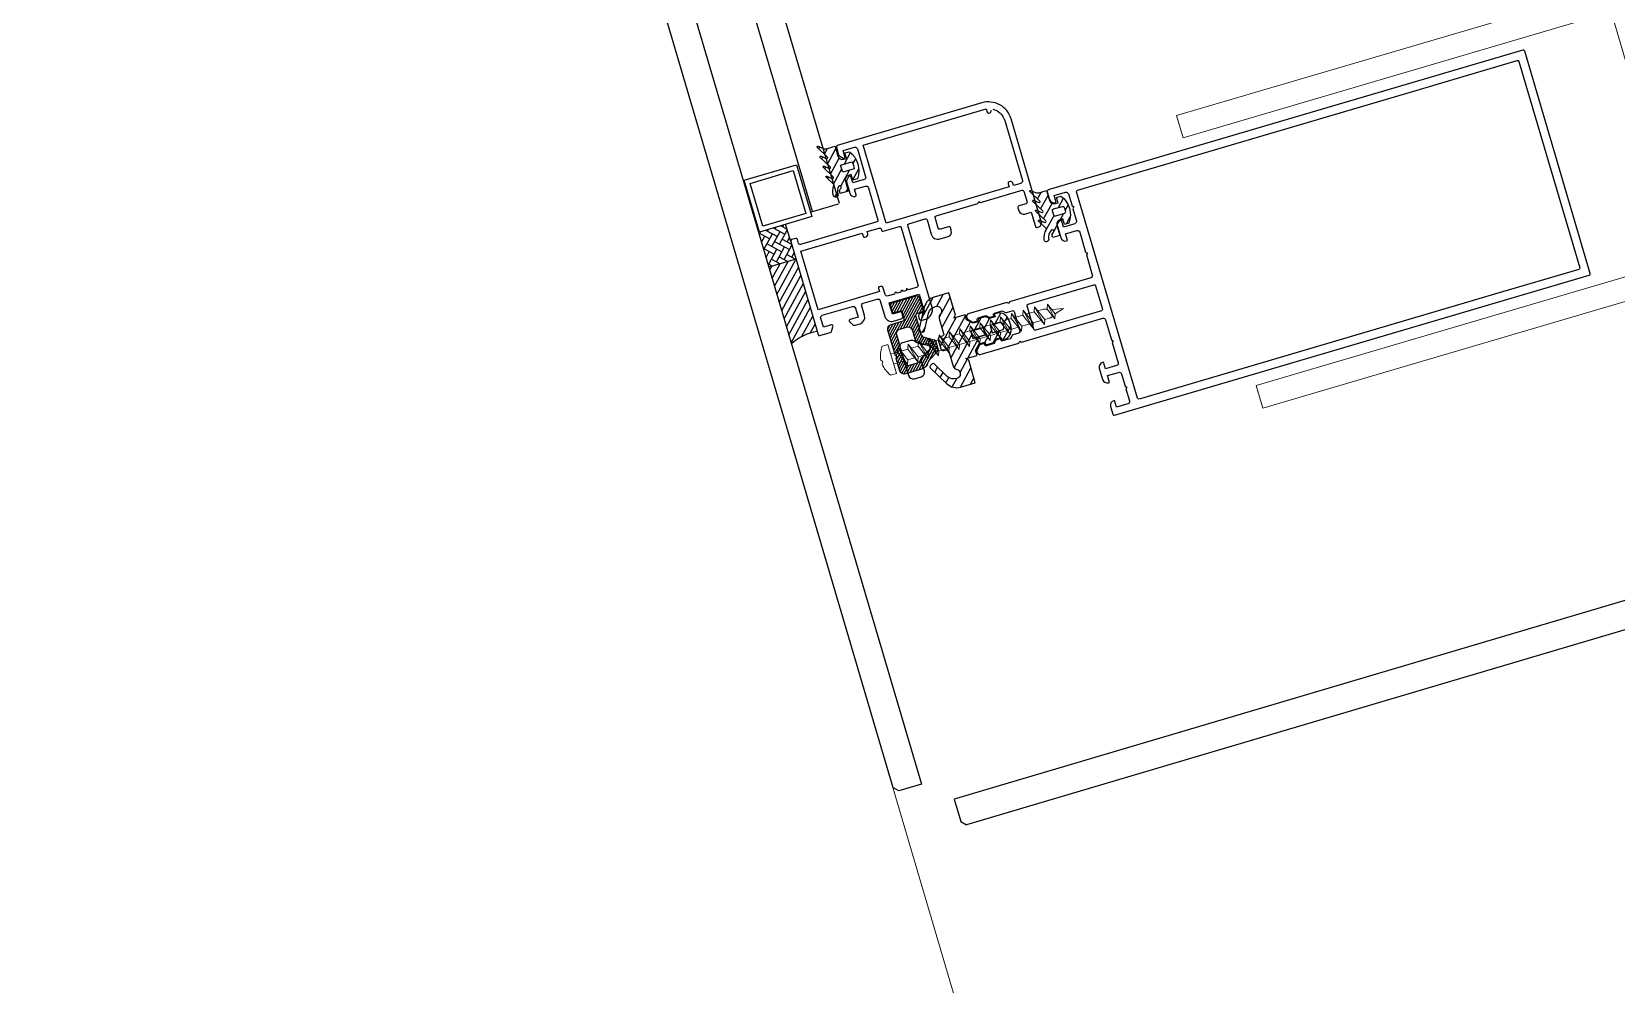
# Model space of a CAD drawing. Header units: millimetres. Extents: x 62878 to 70819, y -67946 to -61850.
# Drawn here: x 63663.13 to 63696.87, y -65611.27 to -65590.98 of the extents above; entities that cross this region are included whole.
import ezdxf

# ---------------------------------------------------------------- set-up
doc = ezdxf.new("R2010")
doc.units = ezdxf.units.MM
for name, color, linetype, lineweight in [('Dog_dos_yeni', 63, 'Continuous', 5), ('DOGRAMA', 171, 'Continuous', 0), ('GOR-1-yeni', 46, 'Continuous', 9)]:
    doc.layers.add(name, color=color, linetype=linetype, lineweight=lineweight)
doc.layers.add('DOĞRAMA-yeni', color=40, linetype='Continuous')
pattern_1 = [(61.42665841833924, (63724.1945073325, -65699.9798663932), (0.1394151397588898, -0.07592747398675415), [])]

# ---------------------------------------------------------------- blocks, each defined once
blk = doc.blocks.new('a2we')
at = {"lineweight": 5, "ltscale": 0.5}
for p, q in [((-197.5747968978259, -417.6063757508618), (-196.5747276986959, -417.2423803302317)), ((-194.1582851917165, -418.2620245979042), (-197.5747968978259, -417.6063757508618)), ((-195.1583543907882, -418.6260200186506), (-197.5747968978259, -417.6063757508618)), ((-197.1143788935161, -419.7428166739272), (-197.1143788935161, -418.4283854465556)), ((-196.8896500078097, -417.895480952812), (-197.0961171580722, -418.3448917148726)), ((-196.0144480926461, -415.2868589025547), (-196.5925912144022, -417.2488821181558)), ((-196.5747276986959, -417.2423803302317), (-194.1582851917165, -418.2620245979042)), ((-196.0144480926461, -415.2868589025547), (-195.4639709594615, -417.7110762494052)), ((-194.1582851917165, -418.2620245979042), (-195.1583543907882, -418.6260200186506)), ((-198.1144480926461, -420.1068120946153), (-197.1143788935161, -419.7428166739268)), ((-194.9154016761721, -421.4039929561312), (-198.1144480926461, -420.1068120946153)), ((-193.9153324771005, -421.0399975355008), (-198.1144480926461, -420.1068120946153)), ((-197.1143788935161, -419.7428166739268), (-193.9153324771005, -421.0399975355008)), ((-197.1143788935161, -419.7428166739268), (-193.9153324771005, -421.0399975355008)), ((-197.1143788935161, -422.2969096404012), (-197.1143788935162, -420.512330007273)), ((-195.1583543907882, -418.6260200186506), (-194.9264251741961, -419.2953524503964)), ((-194.9154016761394, -420.634479622855), (-194.9154016761394, -419.3608343693425)), ((-193.9153324771005, -421.0399975355008), (-194.9154016761721, -421.4039929561312)), ((-194.9154016761721, -423.1885725893157), (-194.9154016761721, -421.4039929561312)), ((-198.1144480926461, -422.6609050610894), (-197.1143788935161, -422.2969096404012)), ((-194.9154016761721, -423.9580859226053), (-198.1144480926461, -422.6609050610894)), ((-193.9153324771005, -423.594090501975), (-198.1144480926461, -422.6609050610894)), ((-198.1144480926461, -425.2149980275636), (-197.1143788935161, -424.8510026068752)), ((-197.1143788935161, -422.2969096404012), (-193.9153324771005, -423.594090501975)), ((-197.1143788935161, -422.2969096404012), (-193.9153324771005, -423.594090501975)), ((-197.1143788935161, -424.8510026068752), (-197.1143788935162, -423.0664229737469)), ((-197.1143788935161, -424.8510026068752), (-193.9153324771005, -426.1481834684492)), ((-197.1143788935161, -424.8510026068752), (-193.9153324771005, -426.1481834684492)), ((-193.9153324771005, -423.594090501975), (-194.9154016761721, -423.9580859226053)), ((-194.9154016761721, -425.7426655557898), (-194.9154016761721, -423.9580859226053)), ((-194.9154016761721, -426.5121788890793), (-198.1144480926461, -425.2149980275636)), ((-193.9153324771005, -426.1481834684492), (-198.1144480926461, -425.2149980275636)), ((-198.1144480926461, -427.669090994038), (-197.1143788935161, -427.3050955733496)), ((-194.9154016761721, -428.9662718555534), (-198.1144480926461, -427.669090994038)), ((-193.9153324771005, -428.6022764349236), (-198.1144480926461, -427.669090994038)), ((-197.1143788935161, -427.3050955733496), (-197.1143788935162, -425.6205159402211)), ((-197.1143788935161, -427.3050955733496), (-193.9153324771005, -428.6022764349236)), ((-197.1143788935161, -427.3050955733496), (-193.9153324771005, -428.6022764349236)), ((-197.1143788935161, -429.5591885398237), (-197.1143788935161, -428.0237477951896)), ((-193.9153324771005, -426.1481834684492), (-194.9154016761721, -426.5121788890793)), ((-194.9154016761721, -428.1967585222638), (-194.9154016761721, -426.5121788890793)), ((-198.1144480926461, -429.9231839605702), (-197.1143788935161, -429.5591885398237)), ((-194.9154016761721, -431.2203648220857), (-198.1144480926461, -429.9231839605702)), ((-193.9153324771005, -430.8563694013976), (-198.1144480926461, -429.9231839605702)), ((-198.1144480926461, -432.177276926986), (-197.1143788935161, -431.8132815063559)), ((-197.1143788935161, -429.5591885398237), (-193.9153324771005, -430.8563694013976)), ((-197.1143788935161, -429.5591885398237), (-193.9153324771005, -430.8563694013976)), ((-197.1143788935161, -431.8132815063559), (-197.1143788935161, -430.2778407616635)), ((-197.1143788935161, -431.8132815063559), (-193.9153324771005, -433.1104623678716)), ((-197.1143788935161, -431.8132815063559), (-193.9153324771005, -433.1104623678716)), ((-193.9153324771005, -428.6022764349236), (-194.9154016761721, -428.9662718555534)), ((-194.9154016761721, -430.450851488738), (-194.9154016761721, -428.9662718555534)), ((-193.9153324771005, -430.8563694013976), (-194.9154016761721, -431.2203648220857)), ((-194.9154016761721, -432.7049444552304), (-194.9154016761721, -431.2203648220857)), ((-194.9154016761721, -433.4744577885599), (-198.1144480926461, -432.177276926986)), ((-193.9153324771005, -433.1104623678716), (-198.1144480926461, -432.177276926986)), ((-198.1144480926461, -434.4313698935184), (-197.1143788935161, -434.0673744728301)), ((-194.9154016761721, -435.7285507550341), (-198.1144480926461, -434.4313698935184)), ((-193.9153324771005, -435.364555334404), (-198.1144480926461, -434.4313698935184)), ((-197.1143788935161, -434.0673744728301), (-197.1143788935161, -432.5319337281958)), ((-197.1143788935161, -434.0673744728301), (-193.9153324771005, -435.364555334404)), ((-197.1143788935161, -434.0673744728301), (-193.9153324771005, -435.364555334404)), ((-197.1143788935161, -436.3642339800811), (-197.1143788935161, -434.7860266946118)), ((-193.9153324771005, -433.1104623678716), (-194.9154016761721, -433.4744577885599)), ((-194.9154016761721, -434.9590374217446), (-194.9154016761721, -433.4744577885599)), ((-198.1144480926461, -436.7282294008277), (-197.1143788935161, -436.3642339800811)), ((-194.9154016761721, -438.0254102623434), (-198.1144480926461, -436.7282294008277)), ((-193.9153324771005, -437.6614148416551), (-198.1144480926461, -436.7282294008277)), ((-198.1144480926461, -439.0250889080787), (-197.1143788935161, -438.6610934873901)), ((-197.1143788935161, -436.3642339800811), (-193.9153324771005, -437.6614148416551)), ((-197.1143788935161, -436.3642339800811), (-193.9153324771005, -437.6614148416551)), ((-197.1143788935161, -438.6610934873901), (-197.1143788935161, -437.1337473134849)), ((-197.1143788935161, -438.6610934873901), (-193.9153324771005, -439.9582743489061)), ((-197.1143788935161, -438.6610934873901), (-193.9153324771005, -439.9582743489061)), ((-193.9153324771005, -435.364555334404), (-194.9154016761721, -435.7285507550341)), ((-194.9154016761721, -437.2558969289955), (-194.9154016761721, -435.7285507550341)), ((-193.9153324771005, -437.6614148416551), (-194.9154016761721, -438.0254102623434)), ((-194.9154016761721, -439.5527564362646), (-194.9154016761721, -438.0254102623434)), ((-194.9154016761721, -440.3222697695944), (-198.1144480926461, -439.0250889080787)), ((-193.9153324771005, -439.9582743489061), (-198.1144480926461, -439.0250889080787)), ((-198.1144480926461, -441.3219484153295), (-197.1143788935161, -440.9579529946993)), ((-194.9154016761721, -442.6191292769035), (-198.1144480926461, -441.3219484153295)), ((-193.9153324771005, -442.2551338562151), (-198.1144480926461, -441.3219484153295)), ((-197.1143788935161, -440.9579529946993), (-197.1143788935161, -439.430606820736)), ((-197.1143788935161, -440.9579529946993), (-193.9153324771005, -442.2551338562151)), ((-197.1143788935161, -443.2537258831643), (-197.1143788935161, -441.7274663280053)), ((-193.9153324771005, -439.9582743489061), (-194.9154016761721, -440.3222697695944)), ((-194.9154016761721, -441.849615943574), (-194.9154016761721, -440.3222697695944)), ((-198.1144480926461, -443.6177213039109), (-197.1143788935161, -443.2537258831643)), ((-194.9154016761721, -444.9149021654266), (-198.1144480926461, -443.6177213039109)), ((-193.9153324771005, -444.5509067447383), (-198.1144480926461, -443.6177213039109)), ((-197.1143788935161, -443.2537258831643), (-193.9153324771005, -444.5509067447383)), ((-197.1143788935161, -445.5538642814245), (-197.1143788935161, -444.0232392165685)), ((-193.9153324771005, -442.2551338562151), (-194.9154016761721, -442.6191292769035)), ((-194.9154016761721, -444.1453888320787), (-194.9154016761721, -442.6191292769035)), ((-193.9153324771005, -444.5509067447383), (-194.9154016761721, -444.9149021654266)), ((-194.9154016761721, -446.4455272302989), (-194.9154016761721, -444.9149021654266)), ((-198.1144480926461, -445.9178597020545), (-197.1143788935161, -445.5538642814245)), ((-193.9153324771005, -446.8510451429402), (-198.1144480926461, -445.9178597020545)), ((-194.9154016761721, -447.2150405636282), (-198.1144480926461, -445.9178597020545)), ((-197.1143788935161, -447.8540026795677), (-198.1144480926461, -448.2179981003141)), ((-194.9154016761721, -449.5151789618299), (-198.1144480926461, -448.2179981003141)), ((-198.1144480926461, -448.2179981003141), (-193.9153324771005, -449.1511835411412)), ((-197.1143788935161, -445.5538642814245), (-193.9153324771005, -446.8510451429402)), ((-197.1143788935161, -445.5538642814245), (-193.9153324771005, -446.8510451429402)), ((-197.1143788935161, -447.8540026795677), (-197.1143788935161, -446.3233776147298)), ((-193.9153324771005, -449.1511835411412), (-197.1143788935161, -447.8540026795677)), ((-197.1143788935161, -450.1541410778275), (-197.1143788935161, -448.6235160129718)), ((-193.9153324771005, -446.8510451429402), (-194.9154016761721, -447.2150405636282)), ((-194.9154016761721, -448.7456656284821), (-194.9154016761721, -447.2150405636282)), ((-198.1144480926461, -450.5181364984577), (-197.1143788935161, -450.1541410778275)), ((-194.9154016761721, -451.8153173600317), (-198.1144480926461, -450.5181364984577)), ((-193.9153324770423, -451.4513219393434), (-198.1144480926461, -450.5181364984577)), ((-197.1143788935161, -450.1541410778275), (-193.9153324770423, -451.4513219393434)), ((-197.1143788935161, -453.2868589025547), (-197.1143788935162, -450.9236544111328)), ((-193.9153324770423, -449.1511835411412), (-194.9154016761721, -449.5151789618299)), ((-194.9154016761723, -451.0458040266858), (-194.9154016761721, -449.5151789618299)), ((-193.9153324770423, -451.4513219393434), (-194.9154016761721, -451.8153173600317)), ((-194.9154016761721, -453.2868589025547), (-194.9154016761721, -451.8153173600317)), ((-192.7980524524961, -453.2868589025547), (-199.230843732796, -453.2868589025547)), ((-199.230843732796, -454.5827171301502), (-199.230843732796, -453.2868589025547)), ((-192.7980524524961, -454.5827171301502), (-192.7980524524961, -453.2868589025547))]:
    blk.add_line(p, q, dxfattribs=at)
blk.add_lwpolyline([(-196.4690204826777, -455.6637351848848), (-196.1125089353335, -455.3998333582319), (-195.9163872499585, -455.3998333582319), (-195.5598757026143, -455.6637351848848)], dxfattribs=at)
for centre, radius, start, end in [((-196.9143788935627, -418.4283854465556), 0.2, 155.3251238657465, 180), ((-195.115401676151, -419.3608343693425), 0.2, 0, 19.11162363728389), ((-195.6603624057317, -449.5292358589606), 6.187568978619671, 234.757305859688, 262.4904896380407), ((-196.3685337795604, -449.5292358589606), 6.187568978619673, 277.5095103619591, 305.2426941403116)]:
    blk.add_arc(centre, radius, start, end, dxfattribs=at)

msp = doc.modelspace()

# ---------------------------------------------------------------- hatches: boundary and pattern name
at = {"layer": 'DOGRAMA', "lineweight": -2}
h = msp.add_hatch(dxfattribs=at)
h.set_pattern_fill('ANSI31', color=256, scale=0.05, angle=433.5057849383392, style=0)
h.set_pattern_definition(pattern_1)
edge = h.paths.add_edge_path(flags=16)
edge.add_arc((63680.24057735102, -65593.9342693075), 0.3999999999014516, 4.8896993666551225, 27.96361743250492, ccw=False)
edge.add_line((63680.63912160545, -65593.90017418798), (63680.39748592331, -65593.9714136197))
edge.add_line((63680.39748592331, -65593.9714136197), (63680.35223987961, -65593.81794441915))
edge.add_line((63680.35223987961, -65593.81794441915), (63680.59387556181, -65593.74670498741))
edge = h.paths.add_edge_path()
edge.add_arc((63680.24057735095, -65593.93426930766), 0.5000000000384076, -20.443239229265885, 53.2965560622705, ccw=False)
edge.add_line((63680.70908668439, -65594.10890894952), (63680.61316843401, -65594.13718772682))
edge.add_line((63680.61316843401, -65594.13718772682), (63680.57923390123, -65594.02208582636))
edge.add_line((63680.57923390123, -65594.02208582636), (63680.52168295097, -65594.03905309274))
edge.add_arc((63680.54996172833, -65594.13497134308), 0.0999999999874442, 106.4266584431407, 196.426658439142)
edge.add_line((63680.45404347798, -65594.16325012043), (63680.51625678806, -65594.37427027125))
edge.add_line((63680.51625678806, -65594.37427027125), (63680.34360393743, -65594.42517207043))
edge.add_line((63680.34360393743, -65594.42517207043), (63680.33243964734, -65594.38730412601))
edge.add_arc((63680.39478651008, -65594.36892292077), 0.06499999999569242, 128.0173228915248, 196.4266584070351, ccw=False)
edge.add_arc((63680.33461961945, -65594.29196078629), 0.03268943071333461, 308.0173228847697, 501.8569375112077)
edge.add_arc((63680.48235454766, -65594.3698592209), 0.1992591642461288, 150.5104368732562, 200.776344033884)
edge.add_arc((63680.24770963295, -65594.45341462802), 0.05002797727592281, -162.6011829318336, 14.912053363800908, ccw=False)
edge.add_arc((63680.50857461427, -65594.37185677196), 0.3233450412674977, 158.0409955383975, 197.3673056925417, ccw=False)
edge.add_arc((63680.19013868897, -65594.24346526597), 0.0199999999548077, 338.0409954751636, 406.4266583673548)
edge.add_line((63680.20392433953, -65594.22897541306), (63680.044508187, -65594.07730683629))
edge.add_arc((63680.05484742495, -65594.06643944657), 0.0150000000255763, 66.42665841382149, 226.4266583725296, ccw=False)
edge.add_line((63680.06084626436, -65594.05269121299), (63680.17369508361, -65594.10193113462))
edge.add_arc((63680.18169353613, -65594.08360015656), 0.0199999999799511, 246.4266584235519, 406.4266584262925)
edge.add_line((63680.19547918667, -65594.06911030364), (63679.98229487693, -65593.86628668549))
edge.add_arc((63679.99263411485, -65593.85541929578), 0.01499999999497279, 66.42665844578119, 226.4266584147571, ccw=False)
edge.add_line((63679.99863295424, -65593.84167106223), (63680.11148177347, -65593.89091098384))
edge.add_arc((63680.11948022599, -65593.87258000579), 0.0199999999799511, 246.4266584235519, 406.4266584535596)
edge.add_line((63680.13326587655, -65593.85809015283), (63679.92008156682, -65593.65526653467))
edge.add_arc((63679.93042080475, -65593.64439914496), 0.01499999999998798, 66.42665842030851, 226.4266583946219, ccw=False)
edge.add_line((63679.93641964415, -65593.63065091141), (63680.04926846337, -65593.67989083305))
edge.add_arc((63680.05726691592, -65593.66155985498), 0.0200000000020181, 246.42665838291, 406.4266583507856)
edge.add_line((63680.0710525665, -65593.64707000206), (63679.85786825672, -65593.44424638385))
edge.add_arc((63679.86820749466, -65593.43337899414), 0.01499999999998798, 66.42665842030851, 226.4266583946219, ccw=False)
edge.add_line((63679.87420633405, -65593.41963076059), (63679.97949738714, -65593.46557296219))
edge.add_arc((63680.01948964979, -65593.37391807187), 0.09999999995722703, 246.4266584106295, 286.4266584095105)
edge.add_line((63680.04776842708, -65593.4698363222), (63680.23346901489, -65593.4150877676))
edge.add_line((63680.23346901489, -65593.4150877676), (63680.29568232499, -65593.62610791836))
edge.add_arc((63680.39160057537, -65593.59782914104), 0.1000000000120513, 196.426658417253, 286.4266584120754)
edge.add_line((63680.41987935268, -65593.69374739143), (63680.4774303029, -65593.67678012505))
edge.add_line((63680.4774303029, -65593.67678012505), (63680.44349577012, -65593.56167822459))
edge.add_line((63680.44349577012, -65593.56167822459), (63680.53941402051, -65593.53339944727))
h = msp.add_hatch(dxfattribs=at)
h.set_pattern_fill('ANSI31', color=256, scale=0.05, angle=433.5057849383392, style=0)
h.set_pattern_definition(pattern_1)
edge = h.paths.add_edge_path()
edge.add_arc((63684.54409365488, -65594.31273556022), 0.09999999997226283, 246.4266584325821, 286.4266584375011)
edge.add_line((63684.57237243222, -65594.40865381055), (63684.73838580422, -65594.35970947346))
edge.add_line((63684.73838580422, -65594.35970947346), (63684.80059911431, -65594.57072962428))
edge.add_arc((63684.89651736467, -65594.54245084694), 0.1000000000022085, 196.426658427608, 286.4266584264291)
edge.add_line((63684.924796142, -65594.63836909732), (63684.98234709217, -65594.62140183094))
edge.add_line((63684.98234709217, -65594.62140183094), (63684.94841255942, -65594.50629993052))
edge.add_line((63684.94841255942, -65594.50629993052), (63685.04433080981, -65594.4780211532))
edge.add_arc((63684.7454941403, -65594.87889101355), 0.4999999999773151, -20.443239228868322, 53.29655606329129, ccw=False)
edge.add_line((63685.2140034737, -65595.0535306554), (63685.11808522334, -65595.08180943268))
edge.add_line((63685.11808522334, -65595.08180943268), (63685.08415069052, -65594.96670753225))
edge.add_line((63685.08415069052, -65594.96670753225), (63685.02659974037, -65594.98367479864))
edge.add_arc((63685.05487851767, -65595.07959304901), 0.09999999999889968, 106.4266584064359, 196.4266584092556)
edge.add_line((63684.95896026729, -65595.10787182632), (63685.02117357737, -65595.31889197712))
edge.add_line((63685.02117357737, -65595.31889197712), (63684.86820794254, -65595.36398955873))
edge.add_line((63684.86820794254, -65595.36398955873), (63684.85704365247, -65595.32612161433))
edge.add_arc((63684.91939051521, -65595.30774040906), 0.06500000000392263, 128.0173229196361, 196.4266584316422, ccw=False)
edge.add_arc((63684.85922362455, -65595.23077827458), 0.03268943072928022, 308.0173228791078, 501.8569375312671)
edge.add_arc((63685.02251225445, -65595.36238814764), 0.2424115900780822, 141.229191787806, 186.7359641952287)
edge.add_arc((63684.73343084487, -65595.40369560581), 0.05002797725483006, -162.60118292685013, 14.912053370233878, ccw=False)
edge.add_arc((63685.05502544435, -65595.37606434216), 0.371781240185614, 149.9266375091198, 186.5781579987764, ccw=False)
edge.add_arc((63684.71474269409, -65595.1822827543), 0.01999999998049358, 338.0409954598834, 406.4266583522535)
edge.add_line((63684.72852834465, -65595.16779290138), (63684.56911219215, -65595.01612432461))
edge.add_arc((63684.57945143007, -65595.00525693492), 0.01499999998443003, 66.42665839483561, 226.4266583764438, ccw=False)
edge.add_line((63684.58545026948, -65594.99150870137), (63684.6982990887, -65595.040748623))
edge.add_arc((63684.70629754123, -65595.02241764493), 0.01999999999619846, 246.4266584211192, 406.4266584384582)
edge.add_line((63684.72008319179, -65595.00792779197), (63684.50689888207, -65594.80510417382))
edge.add_arc((63684.51723812, -65594.79423678412), 0.01499999999497279, 66.4266584934835, 226.4266584147571, ccw=False)
edge.add_line((63684.52323695938, -65594.78048855055), (63684.63608577863, -65594.82972847222))
edge.add_arc((63684.64408423116, -65594.81139749414), 0.02000000001244582, 246.4266584186867, 406.4266584233569)
edge.add_line((63684.65786988174, -65594.79690764118), (63684.44468557196, -65594.59408402305))
edge.add_arc((63684.45502480988, -65594.58321663333), 0.01500000000551554, 66.42665844253781, 226.4266584530703, ccw=False)
edge.add_line((63684.46102364928, -65594.56946839976), (63684.5738724685, -65594.6187083214))
edge.add_arc((63684.58187092104, -65594.60037734332), 0.02000000001244582, 246.4266584186867, 406.4266583507856)
edge.add_line((63684.59565657162, -65594.5858874904), (63684.38247226184, -65594.38306387223))
edge.add_arc((63684.39281149977, -65594.37219648251), 0.01500000001053073, 66.42665842030851, 226.4266584329351, ccw=False)
edge.add_line((63684.39881033917, -65594.35844824895), (63684.50410139225, -65594.40439045057))
edge = h.paths.add_edge_path(flags=16)
edge.add_line((63685.11975927641, -65594.85195390374), (63684.93117818774, -65594.90755169238))
edge.add_arc((63684.92269455453, -65594.87877621729), 0.02999999998469989, 196.4266584568784, 286.42665845687844, ccw=False)
edge.add_line((63684.89391907944, -65594.8872598505), (63684.86564030215, -65594.79134160014))
edge.add_arc((63684.89441577726, -65594.78285796693), 0.03000000001261577, 106.426658427831, 196.4266584411599, ccw=False)
edge.add_line((63684.88593214406, -65594.75408249181), (63685.07451323269, -65594.69848470314))
edge.add_arc((63685.08299686589, -65594.72726017829), 0.03000000003641655, 24.193092575251, 106.42665839878359, ccw=False)
edge.add_arc((63684.74549414036, -65594.8788910134), 0.39999999989051, 8.66022423380582, 24.19309257014862, ccw=False)
edge.add_arc((63685.1112756432, -65594.82317842865), 0.02999999999749225, -73.57334154312161, 8.660224295415787, ccw=False)
h = msp.add_hatch(dxfattribs=at)
h.set_pattern_fill('AR-HBONE', color=256, scale=0.03, angle=433.5057849383392, style=0)
h.set_pattern_definition([(331.4266584183393, (63712.37138253579, -65580.99318779104), (0.1627786686581245, 0.04799067648917342), [0.359999999999998, -0.1199999999999995]), (61.42665841833924, (63712.47676720843, -65581.05058178715), (0.1627786686581245, 0.04799067648917342), [0.3599999999999979, -0.1199999999999996])])
h.paths.add_polyline_path([(63679.25219995785, -65595.32034655254), (63679.18150301454, -65595.08055092664), (63678.60599351238, -65595.25022359051), (63678.8247235862, -65595.99212999441), (63679.4002330884, -65595.82245733053)])
h = msp.add_hatch(dxfattribs=at)
h.set_pattern_fill('ANSI31', color=256, scale=0.03999999999999999, angle=433.5057849383392, style=0)
h.set_pattern_definition([(61.42665841833924, (63729.93509912768, -65719.45127121775), (0.1115321118071118, -0.06074197918940329), [])])
h.paths.add_polyline_path([(63679.45205265752, -65596.09546921925, 0.4142135623420975), (63679.48620684008, -65596.11407007434), (63679.85453791467, -65597.36340528537, 0.1532309010706403), (63679.30730718977, -65597.6289961996), (63678.9029206742, -65596.2573652194)])
h.paths.add_polyline_path([(63679.4002330884, -65595.82245733053), (63679.4706535126, -65596.06131503663, 0.4142135623575963), (63679.45205265752, -65596.09546921925), (63678.9029206742, -65596.2573652194), (63678.8247235862, -65595.99212999441)])
at = {"layer": 'DOGRAMA', "lineweight": -2, "ltscale": 5}
h = msp.add_hatch(dxfattribs=at)
h.set_pattern_fill('ANSI31', color=256, scale=0.015, angle=433.5057849383392, style=0)
h.set_pattern_definition([(61.42665841833924, (63724.1945073325, -65699.9798663932), (0.04182454192766689, -0.02277824219602622), [])])
edge = h.paths.add_edge_path(flags=16)
edge.add_line((63682.25456337052, -65597.68423316398), (63682.26227701031, -65597.71039691298))
edge.add_arc((63682.23350153519, -65597.71888054618), 0.03000000000850067, -43.57334158622149, 16.426658414502185, ccw=False)
edge.add_line((63682.25523631462, -65597.73955902204), (63682.0757758447, -65597.9281867408))
edge.add_arc((63682.14822510943, -65597.99711499359), 0.09999999996082308, 136.4266584423592, 164.285616552985)
edge.add_arc((63681.95570035244, -65597.94294657154), 0.1000000000424052, 286.4266584337096, 344.2856165401979, ccw=False)
edge.add_line((63681.98397912979, -65598.03886482194), (63681.79195822246, -65598.09547674359))
edge.add_arc((63681.77781883381, -65598.04751761843), 0.04999999998159925, 196.426658404795, 286.4266584255052, ccw=False)
edge.add_line((63681.72985970863, -65598.06165700707), (63681.54604765608, -65597.43818837966))
edge.add_arc((63681.64196590646, -65597.40990960236), 0.1000000000009572, 106.4266584144332, 196.4266584104345, ccw=False)
edge.add_line((63681.61368712915, -65597.31399135198), (63681.75774891126, -65597.27151881899))
edge.add_arc((63681.78602768858, -65597.36743706935), 0.09999999999111438, 16.42665842196851, 106.42665842078961, ccw=False)
edge.add_line((63681.88194593893, -65597.33915829203), (63681.9416977988, -65597.54182949639))
edge.add_arc((63682.03761604921, -65597.51355071903), 0.1000000000523125, 196.4266584365293, 256.4266584321981)
edge.add_line((63682.01414706358, -65597.61075774925), (63682.23282859108, -65597.66355468813))
edge.add_arc((63682.2257878954, -65597.69271679719), 0.03000000000642266, 16.426658441159873, 76.42665844449408, ccw=False)
edge = h.paths.add_edge_path()
edge.add_line((63681.70684711207, -65597.0988659683), (63681.66301500725, -65596.95019268025))
edge.add_arc((63681.63423953212, -65596.95867631344), 0.03000000002245861, 16.42665840664293, 106.4266584066429)
edge.add_line((63681.62575589892, -65596.92990083831), (63681.49147034844, -65596.96949112655))
edge.add_arc((63681.48298671523, -65596.94071565145), 0.02999999999865783, 196.4266584490192, 286.42665844901916, ccw=False)
edge.add_line((63681.45421124013, -65596.94919928466), (63681.41462095185, -65596.81491373414))
edge.add_arc((63681.46258007707, -65596.80077434551), 0.05000000002920081, 106.4266583746537, 196.4266583746537, ccw=False)
edge.add_line((63681.44844068844, -65596.75281522029), (63681.96160332787, -65596.60152376165))
edge.add_arc((63681.97574271653, -65596.64948288685), 0.05000000001157269, 16.426658434426372, 106.42665842407129, ccw=False)
edge.add_line((63682.02370184172, -65596.63534349817), (63682.10005454049, -65596.89432277418))
edge.add_arc((63682.05209541532, -65596.90846216281), 0.04999999998034801, -73.57334160320232, 16.426658391158185, ccw=False)
edge.add_line((63682.06623480396, -65596.95642128799), (63681.98470429114, -65596.98045824871))
edge.add_arc((63681.9988436798, -65597.0284173739), 0.05000000001157269, 106.4266584240714, 196.4266584297109)
edge.add_line((63681.9508845546, -65597.04255676258), (63682.06108503484, -65597.41634368892))
edge.add_arc((63682.1570032852, -65597.38806491162), 0.09999999998699928, 196.4266584127923, 256.4266584143095)
edge.add_line((63682.13353429955, -65597.48527194177), (63682.3522158271, -65597.53806888063))
edge.add_arc((63682.34517513142, -65597.56723098969), 0.03000000000642266, 16.426658441159873, 76.42665844449408, ccw=False)
edge.add_line((63682.37395060654, -65597.55874735648), (63682.43064452538, -65597.75104638851))
edge.add_arc((63682.40186905026, -65597.75953002172), 0.03000000001959474, -43.573341557486515, 16.426658437230174, ccw=False)
edge.add_line((63682.4236038297, -65597.78020849758), (63682.23756057426, -65597.97575526554))
edge.add_arc((63682.310009839, -65598.04468351841), 0.1000000000262767, 136.4266584089894, 166.9153301236826)
edge.add_arc((63682.0177988663, -65597.97676630803), 0.2000000000248947, 286.42665840925565, 346.9153301213231, ccw=False)
edge.add_line((63682.0743564209, -65598.16860280879), (63681.73845813807, -65598.26763289646))
edge.add_arc((63681.71017936074, -65598.17171464607), 0.1000000000231454, 196.4266584240714, 286.4266584240714, ccw=False)
edge.add_line((63681.61426111035, -65598.1999934234), (63681.53790841164, -65597.94101414742))
edge.add_line((63681.53790841164, -65597.94101414742), (63681.55820025354, -65597.90375503912))
edge.add_line((63681.55820025354, -65597.90375503912), (63681.52094114526, -65597.8834631972))
edge.add_line((63681.52094114526, -65597.8834631972), (63681.35975211452, -65597.33672917011))
edge.add_arc((63681.45567036491, -65597.3084503928), 0.1000000000260092, 106.42665841771489, 196.4266584148952, ccw=False)
edge.add_line((63681.42739158759, -65597.2125321424), (63681.68655527019, -65597.13612507662))
edge.add_arc((63681.67807163697, -65597.10734960152), 0.03000000000071538, 286.426658462348, 376.4266584529488)
at = {"layer": 'DOGRAMA', "lineweight": -2}
h = msp.add_hatch(dxfattribs=at)
h.set_pattern_fill('ANSI31', color=256, scale=0.05, angle=433.5057849383392, style=0)
h.set_pattern_definition(pattern_1)
edge = h.paths.add_edge_path(flags=16)
edge.add_arc((63683.78111100996, -65597.27959760388), 0.04999999999761474, 286.4266584287869, 376.4266584344264)
edge.add_line((63683.82907013515, -65597.2654582152), (63683.81210286877, -65597.207907265))
edge.add_arc((63683.76414374356, -65597.22204665367), 0.05000000002758818, 16.42665842735311, 106.4266584273531)
edge.add_line((63683.75000435489, -65597.17408752846), (63683.5341882916, -65597.23771477741))
edge.add_line((63683.5341882916, -65597.23771477741), (63683.57943433528, -65597.39118397799))
edge.add_line((63683.57943433528, -65597.39118397799), (63683.79525039863, -65597.32755672905))
h.paths.add_polyline_path([(63683.43555695977, -65597.43360214397), (63683.39031091605, -65597.28013294339), (63683.12653572756, -65597.35789958101), (63683.17178177126, -65597.5113687816)], flags=16)
edge = h.paths.add_edge_path()
edge.add_arc((63683.7340399345, -65597.16836864068), 0.2000000000037721, 35.86043953560213, 106.4266584164325)
edge.add_line((63683.67748237987, -65596.97653213993), (63683.62347614732, -65596.99245434682))
edge.add_line((63683.62347614732, -65596.99245434682), (63683.64044341366, -65597.05000529705))
edge.add_line((63683.64044341366, -65597.05000529705), (63683.51739538521, -65597.08628252042))
edge.add_line((63683.51739538521, -65597.08628252042), (63683.47925363582, -65597.06550997958))
edge.add_arc((63683.43142530574, -65597.1533305401), 0.1000000000355277, 61.42665842082695, 106.4266584177149)
edge.add_line((63683.40314652841, -65597.0574122897), (63683.27817044598, -65597.09425794517))
edge.add_line((63683.27817044598, -65597.09425794517), (63683.29513771238, -65597.15180889539))
edge.add_line((63683.29513771238, -65597.15180889539), (63683.17208968392, -65597.18808611878))
edge.add_line((63683.17208968392, -65597.18808611878), (63683.03334206931, -65597.11252218853))
edge.add_line((63683.03334206931, -65597.11252218853), (63683.00272060134, -65597.00865781013))
edge.add_line((63683.00272060134, -65597.00865781013), (63682.76292497548, -65597.07935475344))
edge.add_line((63682.76292497548, -65597.07935475344), (63682.79674471201, -65597.01725623957))
edge.add_line((63682.79674471201, -65597.01725623957), (63682.65535082534, -65596.53766498774))
edge.add_line((63682.65535082534, -65596.53766498774), (63682.3418973073, -65596.6300778727))
edge.add_arc((63682.42673363925, -65596.91783262379), 0.2999999999873011, 106.4266584200037, 166.4266584179895)
edge.add_line((63682.13511254878, -65596.84742566687), (63682.01981361991, -65597.3249864198))
edge.add_arc((63682.04897572895, -65597.33202711547), 0.02999999998886199, 166.4266584649874, 256.4266584649874)
edge.add_line((63682.04193503329, -65597.36118922451), (63682.1002592514, -65597.3752706159))
edge.add_arc((63682.1072999471, -65597.34610850686), 0.02999999999739995, 256.4266583974476, 346.4266583839398)
edge.add_line((63682.13646205614, -65597.35314920256), (63682.22737129962, -65596.97660895874))
edge.add_arc((63682.42178535996, -65597.02354693001), 0.2000000000174572, 104.50706107579049, 166.426658421297, ccw=False)
edge.add_arc((63682.40447573179, -65596.92439473694), 0.1000000000126574, -43.57334158497008, 109.14150601166779, ccw=False)
edge.add_arc((63682.54937426122, -65597.06225124263), 0.09999999996455734, 136.4266584098701, 196.4266584083317)
edge.add_line((63682.45345601088, -65597.09053001992), (63682.54586961837, -65597.40398598876))
edge.add_arc((63682.49791049318, -65597.4181253774), 0.05000000000540003, -73.57334159192328, 16.42665840007942, ccw=False)
edge.add_line((63682.51204988183, -65597.4660845026), (63682.46410501512, -65597.48021968754))
edge.add_arc((63682.47824440378, -65597.52817881273), 0.05000000001157269, 106.4266584240714, 196.426658416074)
edge.add_line((63682.43028527859, -65597.54231820139), (63682.48684283322, -65597.7341547021))
edge.add_arc((63682.53480195842, -65597.72001531346), 0.050000000012379, 196.4266583977216, 286.4266584080767)
edge.add_line((63682.54894134707, -65597.76797443866), (63682.5968862138, -65597.7538392537))
edge.add_arc((63682.61102560246, -65597.80179837889), 0.05000000001157269, 16.42665843678418, 106.42665842407129, ccw=False)
edge.add_line((63682.65898472764, -65597.78765899022), (63682.75139833516, -65598.10111495902))
edge.add_arc((63682.84731658553, -65598.07283618172), 0.1000000000009572, 196.4266584104345, 256.4266584081615)
edge.add_arc((63682.80037861421, -65598.26725024205), 0.1000000000084862, -76.28818919363698, 76.4266584041091, ccw=False)
edge.add_arc((63682.76113068772, -65598.1745659344), 0.1999999999838966, 226.4266584168336, 288.3462557605145, ccw=False)
edge.add_line((63682.62327418203, -65598.31946446384), (63682.34263538708, -65598.05246462762))
edge.add_arc((63682.32195691126, -65598.074199407), 0.02999999995381449, 46.42665840664661, 136.4266584167142)
edge.add_line((63682.30022213187, -65598.05352093118), (63682.25886518011, -65598.09699049003))
edge.add_arc((63682.28059995955, -65598.11766896585), 0.02999999999097032, 136.4266584933407, 226.4266584933407)
edge.add_line((63682.25992148373, -65598.13940374528), (63682.61585176313, -65598.47803592311))
edge.add_arc((63682.82263652168, -65598.26068812894), 0.2999999999973062, 226.4266584152745, 286.4266584152191)
edge.add_line((63682.90747285361, -65598.54844288004), (63683.22092637172, -65598.45602999507))
edge.add_line((63683.22092637172, -65598.45602999507), (63683.07953248513, -65597.97643874324))
edge.add_line((63683.07953248513, -65597.97643874324), (63683.01743397132, -65597.94261900672))
edge.add_line((63683.01743397132, -65597.94261900672), (63683.25722959721, -65597.87192206341))
edge.add_line((63683.25722959721, -65597.87192206341), (63683.22660812927, -65597.76805768501))
edge.add_line((63683.22660812927, -65597.76805768501), (63683.30217205951, -65597.62931007046))
edge.add_line((63683.30217205951, -65597.62931007046), (63683.42522008798, -65597.59303284706))
edge.add_line((63683.42522008798, -65597.59303284706), (63683.44218735438, -65597.65058379728))
edge.add_line((63683.44218735438, -65597.65058379728), (63683.56716343683, -65597.61373814181))
edge.add_arc((63683.53888465956, -65597.51781989144), 0.09999999999272702, 286.4266583944399, 331.4266583958866)
edge.add_line((63683.62670522002, -65597.56564822154), (63683.64747776085, -65597.52750647212))
edge.add_line((63683.64747776085, -65597.52750647212), (63683.7705257893, -65597.4912292487))
edge.add_line((63683.7705257893, -65597.4912292487), (63683.78749305569, -65597.54878019894))
edge.add_line((63683.78749305569, -65597.54878019894), (63683.84149928829, -65597.53285799206))
edge.add_arc((63683.78494173368, -65597.34102149132), 0.200000000003972, 286.4266584124339, 356.9928772950494)
edge.add_arc((63683.51481420651, -65597.32683103428), 0.4705000000132174, 356.9928773011319, 395.8604395355854)

# ---------------------------------------------------------------- linework, layer by layer
at = {"layer": 'Dog_dos_yeni'}
msp.add_lwpolyline([(63700.42018362814, -65601.20447497856), (63695.61279148444, -65584.89837241611), (63695.13320023262, -65585.03976630273), (63696.61783604167, -65590.07547444697), (63687.50560225681, -65592.76195829197), (63687.6469961434, -65593.24154954383), (63696.75922992828, -65590.55506569882), (63698.31456268064, -65595.83056946899), (63689.20232889578, -65598.51705331403), (63689.34372278234, -65598.99664456585), (63698.45595656722, -65596.31016072085), (63699.94059237633, -65601.34586886512), (63700.42018362814, -65601.20447497856)], close=True, dxfattribs=at)
at = {"layer": 'DOGRAMA', "lineweight": -2}
for p, q in [((63793.082763164, -65574.67361500514), (63682.77039523415, -65607.32224439214)), ((63793.1572329593, -65575.27731546859), (63683.03663474507, -65607.86916023036)), ((63679.28896236835, -65595.445040278), (63679.18150301454, -65595.08055092664)), ((63679.4002330884, -65595.82245733053), (63678.8247235862, -65595.99212999441)), ((63679.4002330884, -65595.82245733053), (63678.8247235862, -65595.99212999441)), ((63682.77039523415, -65607.32224439214), (63682.91235729296, -65607.80166776855)), ((63682.91235729295, -65607.80166776858), (63683.03663474507, -65607.86916023036))]:
    msp.add_line(p, q, dxfattribs=at)
at = {"layer": 'DOGRAMA', "lineweight": -2, "ltscale": 0.5}
for points in [[(63685.92887850232, -65598.02256112837, 0.4142135623729619), (63685.86123902931, -65598.14675815604), (63685.93193597255, -65598.38655378197, 0.4142135623728953), (63686.05613300022, -65598.454193255), (63686.07531665031, -65598.44853749956), (63686.03289848434, -65598.30466012399), (63686.27269411028, -65598.2339631807, -0.4142135623730951), (63686.33479262408, -65598.26778291725), (63686.41114532288, -65598.52676219324), (63686.44840443122, -65598.54705403517), (63686.42811258927, -65598.58431314347), (63686.50446528802, -65598.84329241946, -0.4142135623730951), (63686.47064555149, -65598.90539093329), (63686.23084992556, -65598.97608787658), (63686.18843175959, -65598.83221050103), (63686.16924810952, -65598.8378662565, 0.4142135623728953), (63686.10160863645, -65598.9620632842), (63686.14968255792, -65599.1251243098, 0.4142135623729288), (63686.18694166619, -65599.14541615172), (63696.29672525492, -65596.16483302259, 0.4142135623729288), (63696.31701709684, -65596.12757391432), (63694.92004549743, -65591.38921234616, 0.4142135623729288), (63694.88278638913, -65591.36892050426), (63684.77300280039, -65594.34950363335, 0.4142135623732619), (63684.75271095851, -65594.38676274165), (63684.80078487992, -65594.5498237673, 0.4142135623730951), (63684.92498190763, -65594.61746324033), (63684.9441655577, -65594.61180748488), (63684.90174739171, -65594.46793010931), (63685.14154301761, -65594.39723316603, -0.4142135623730951), (63685.20364153146, -65594.43105290255), (63685.2799942302, -65594.69003217855), (63685.31725333853, -65594.71032402046), (63685.29696149659, -65594.74758312876), (63685.37331419535, -65595.00656240477, -0.4142135623730951), (63685.33949445885, -65595.0686609186), (63685.0996988329, -65595.13935786187), (63685.05728066693, -65594.99548048632), (63685.03809701685, -65595.0011362418, 0.4142135623728953), (63684.97045754384, -65595.12533326949), (63685.0411544871, -65595.3651288954, 0.4142135623729619), (63685.16535151476, -65595.43276836844), (63685.18453516484, -65595.42711261298), (63685.14211699882, -65595.28323523745), (63685.38191262483, -65595.21253829414, -0.4142135623731395), (63685.44401113869, -65595.24635803065), (63685.57037740826, -65595.67497739244), (63685.60763651657, -65595.69526923436), (63685.58734467463, -65595.73252834268), (63685.71265952315, -65596.15758140918, -0.4142135623730951), (63685.67883978665, -65596.219679923), (63683.95231128002, -65596.7286979147), (63683.93201943808, -65596.76595702302), (63683.89476032979, -65596.7456651811), (63683.06986337661, -65596.98886266601, 0.4142135623730951), (63683.03604364011, -65597.05096117982), (63683.04432630224, -65597.07905498495, 0.1989123673795887), (63683.06837126239, -65597.10882587651), (63683.15619182286, -65597.1566542066, 0.1989123673797732), (63683.19424537654, -65597.16070305154), (63683.27029830686, -65597.13828100076), (63683.26181467361, -65597.10950552566, -0.4142135623730951), (63683.28210651557, -65597.07224641735), (63683.44516754114, -65597.02417249592), (63683.5014975242, -65597.05485060824, 0.1989123673797732), (63683.53955107788, -65597.05889945319), (63683.61560400815, -65597.03647740242), (63683.60712037495, -65597.00770192732, -0.4142135623729841), (63683.62741221685, -65596.97044281902), (63683.79047324249, -65596.92236889758), (63683.84680322549, -65596.95304700993, 0.1989123673797501), (63683.88485677916, -65596.95709585486), (63684.00886883464, -65596.92053441542, -0.4142135623729288), (63684.04612794298, -65596.94082625734), (63684.17055456316, -65597.36286655896, -0.4142135623725959), (63684.15026272122, -65597.40012566726), (63684.02625066578, -65597.43668710669, 0.1989123673796753), (63683.99647977418, -65597.46073206686), (63683.96580166184, -65597.51706204985), (63683.80274063623, -65597.5651359713, -0.4142135623736503), (63683.76548152792, -65597.54484412937), (63683.75699789474, -65597.51606865425), (63683.68094496446, -65597.53849070505, 0.1989123673797502), (63683.65117407285, -65597.56253566519), (63683.62049596055, -65597.6188656482), (63683.45743493488, -65597.66693956962, -0.4142135623732063), (63683.42017582659, -65597.6466477277), (63683.41169219338, -65597.61787225261), (63683.3356392631, -65597.64029430336, 0.1989123673796753), (63683.30586837157, -65597.66433926353), (63683.25804004145, -65597.75215982397, 0.1989123673797207), (63683.25399119654, -65597.79021337768), (63683.26227385867, -65597.81830718278, 0.4142135623730951), (63683.32437237249, -65597.8521269193), (63684.14926932565, -65597.60892943438), (63684.16956116758, -65597.5716703261), (63684.20682027587, -65597.59196216798), (63685.93334878248, -65597.08294417632, -0.4142135623730951), (63685.99544729634, -65597.11676391285), (63686.1207621448, -65597.54181697934), (63686.15802125313, -65597.56210882124), (63686.13772941124, -65597.59936792955), (63686.2640956808, -65598.0279872913, -0.4142135623730951), (63686.23027594429, -65598.09008580518), (63685.9904803184, -65598.16078274847), (63685.94806215238, -65598.01690537292)], [(63692.63165017944, -65592.22026401047), (63692.96736405575, -65592.12128828988), (63694.76103533759, -65591.59247515404, -0.4142135623730953), (63694.79829444589, -65591.61276699598), (63696.09346244694, -65596.0058228628, -0.4142135623730951), (63696.07317060512, -65596.04308197112), (63694.27949932322, -65596.57189510694), (63693.94378544694, -65596.67087082754), (63686.71154936925, -65598.80309063716, -0.4142135623730951), (63686.67429026092, -65598.78279879525), (63685.37912225986, -65594.38974292841, -0.4142135623722071), (63685.39941410176, -65594.3524838201)], [(63680.44459083127, -65593.63611695738), (63680.40734485365, -65593.50978302982), (63680.64714047957, -65593.43908608654, -0.4142135623730951), (63680.70923899341, -65593.47290582309), (63680.88456741274, -65594.06759897535, -0.4142135623730951), (63680.85074767626, -65594.12969748919), (63680.61095205035, -65594.2003944325), (63680.57370324486, -65594.07405091308, 0.6680969080520438), (63680.52173815814, -65594.0685202567), (63680.48313631082, -65594.1393995004, 0.1989616347782854), (63680.47908366281, -65594.17745903462), (63680.54978343395, -65594.41726425235, 0.3728392455561729), (63680.65998723892, -65594.48795779767, 0.4568501953068724), (63680.68447687133, -65594.44978188345), (63680.65054233855, -65594.33467998299), (63680.88074613945, -65594.26681091743, -0.4142135623730951), (63680.9428446533, -65594.30063065396), (63681.14645185, -65594.99124205661, -0.4142135623730951), (63681.12616000803, -65595.02850116491), (63679.4955497518, -65595.5092403793, -0.4142135623730951), (63679.45829064352, -65595.48894853736), (63679.43283974395, -65595.40262211206, 0.4142135623730951), (63679.39558063563, -65595.3823302701), (63679.30925421032, -65595.4077811697, 0.4142135623730951), (63679.28896236835, -65595.445040278), (63679.87433305877, -65597.43054806064, 0.4142135623730951), (63679.91159216708, -65597.45083990252), (63680.13152312336, -65597.38599949401, 0.1989616347783402), (63680.16129697585, -65597.3619480947), (63680.18943335335, -65597.26593234878, 0.6680475602943508), (63680.15459793872, -65597.22281336931), (63679.9842759016, -65597.2730279942), (63679.92771834697, -65597.08119149347, -0.4142135623730951), (63679.96153808345, -65597.01909297964), (63680.60419036094, -65596.82962517162, -0.4142135623730951), (63680.66628887478, -65596.86344490813), (63680.72284642942, -65597.05528140887), (63680.55252439225, -65597.10549603375, 0.6680475602943992), (63680.54665210137, -65597.16061652631), (63680.62238559717, -65597.22600918425, 0.1991096956271691), (63680.66043553955, -65597.23006466014), (63680.7652645954, -65597.19915878442, 0.4142135623730951), (63680.85995985768, -65597.02528294566), (63680.8005744253, -65596.82385461988, -0.4142135623730951), (63680.83439416181, -65596.76175610605), (63681.13174073798, -65596.67409189639, -0.4142135623730951), (63681.19383925178, -65596.70791163291), (63681.29281497242, -65597.04362550919, 0.4142135623730951), (63681.47911051395, -65597.14508471875), (63681.64217153956, -65597.09701079733, 0.4142135623730951), (63681.67599127613, -65597.03491228346), (63681.65336825422, -65596.95817768315, 0.4142135623730951), (63681.62852884869, -65596.94464978858), (63681.45587599806, -65596.99555158772), (63681.38517905471, -65596.75575596181), (63682.02783133221, -65596.5662881538), (63682.14094644148, -65596.94996115527), (63682.04502819111, -65596.9782399326, 0.4142135623730951), (63682.01120845458, -65597.04033844643), (63682.02534784322, -65597.08829757162, 0.4142135623730951), (63682.08744635707, -65597.12211730814), (63682.16418095736, -65597.0994942863, 0.4142135623730951), (63682.29945990344, -65596.8511002309), (63681.78478615631, -65595.10538807425, -0.4142135623730951), (63681.80507799818, -65595.06812896593), (63682.15517961207, -65594.96491142875, -0.4142135623730951), (63682.19243872038, -65594.98520327061), (63682.2829308078, -65595.29214167183, 0.4142135623730951), (63682.4692263493, -65595.3936008814), (63682.64187919997, -65595.34269908222, 0.4142135623730951), (63682.70951867302, -65595.21850205456), (63682.70386291754, -65595.19931840447), (63682.68972352887, -65595.15135927928, 0.4142135623730951), (63682.65246442059, -65595.1310674374), (63682.47021974487, -65595.18479711429, -0.4142135623730951), (63682.43296063659, -65595.16450527239), (63682.36509157104, -65594.93430147148, -0.4142135623730951), (63682.38538341296, -65594.89704236314), (63683.27262722883, -65594.635463673), (63683.29291907078, -65594.59820456468), (63683.33017817906, -65594.61849640659), (63684.21742199498, -65594.35691771642, -0.4142135623730951), (63684.25468110327, -65594.37720955834), (63684.32255016885, -65594.60741335926, -0.4142135623730951), (63684.30225832688, -65594.64467246753), (63684.14878912632, -65594.68991851126, 0.4142135623730951), (63684.12849728441, -65594.72717761954), (63684.14263667305, -65594.77513674475), (63684.14829242856, -65594.79432039482, 0.4142135623730951), (63684.27248945621, -65594.86195986785), (63684.41157091926, -65594.82095564075), (63684.50206300668, -65595.12789404194, 0.4142135623730951), (63684.53932211496, -65595.14818588384), (63684.55850576503, -65595.14253012837, 0.4142135623730951), (63684.62614523808, -65595.01833310071), (63683.9813891153, -65592.83139699233, 0.4142135623730951), (63683.36040397688, -65592.49319962705), (63680.28142814009, -65593.4009483789, 0.4142135623730951), (63680.26113629817, -65593.43820748721), (63680.30900944028, -65593.60058749327, 0.1991096956269791), (63680.33305801173, -65593.6303517539), (63680.40393725547, -65593.66895360117, 0.6680969080520953)], [(63681.70684711207, -65597.0988659683), (63681.66301500725, -65596.95019268025, 0.4142135623730951), (63681.62575589892, -65596.92990083831), (63681.49147034844, -65596.96949112655, -0.4142135623730951), (63681.45421124013, -65596.94919928466), (63681.41462095185, -65596.81491373414, -0.4142135623730951), (63681.44844068844, -65596.75281522029), (63681.96160332787, -65596.60152376165, -0.4142135623730951), (63682.02370184172, -65596.63534349817), (63682.10005454049, -65596.89432277418, -0.4142135623730951), (63682.06623480396, -65596.95642128799), (63681.98470429114, -65596.98045824871, 0.4142135623730951), (63681.9508845546, -65597.04255676258), (63682.06108503484, -65597.41634368892, 0.2679491924311303), (63682.13353429955, -65597.48527194177), (63682.3522158271, -65597.53806888063, -0.2679491924310549), (63682.37395060654, -65597.55874735648), (63682.43064452538, -65597.75104638851, -0.2679491924311364), (63682.4236038297, -65597.78020849758), (63682.23756057426, -65597.97575526554, 0.1338222992157564), (63682.21260618142, -65598.02204444828, -0.2702358223096737), (63682.0743564209, -65598.16860280879), (63681.73845813807, -65598.26763289646, -0.4142135623730951), (63681.61426111035, -65598.1999934234), (63681.53790841164, -65597.94101414742), (63681.55820025354, -65597.90375503912), (63681.52094114526, -65597.8834631972), (63681.35975211452, -65597.33672917011, -0.4142135623730951), (63681.42739158759, -65597.2125321424), (63681.68655527019, -65597.13612507662, 0.4142135623731091)], [(63682.25456337052, -65597.68423316398), (63682.26227701031, -65597.71039691298, -0.2679491924311364), (63682.25523631462, -65597.73955902204), (63682.0757758447, -65597.9281867408, 0.1221599187188834), (63682.05196273097, -65597.97003078258, -0.2579611168298657), (63681.98397912979, -65598.03886482194), (63681.79195822246, -65598.09547674359, -0.4142135623730951), (63681.72985970863, -65598.06165700707), (63681.54604765608, -65597.43818837966, -0.4142135623730951), (63681.61368712915, -65597.31399135198), (63681.75774891126, -65597.27151881899, -0.4142135623730951), (63681.88194593893, -65597.33915829203), (63681.9416977988, -65597.54182949639, 0.2679491924311186), (63682.01414706358, -65597.61075774925), (63682.23282859108, -65597.66355468813, -0.2679491924310675)], [(63682.26223803725, -65597.71026472098), (63682.25452439746, -65597.68410097195, 0.2679491924311364), (63682.23278961804, -65597.6634224961), (63681.97970298673, -65597.60231902955, -0.1221599187188834), (63681.93699850995, -65597.58008581393, 0.2579611168298657), (63681.84254627013, -65597.55914137808), (63681.65052536281, -65597.61575329972, 0.4142135623730951), (63681.61670562629, -65597.6778518136), (63681.80051767881, -65598.30132044097, 0.4142135623730951), (63681.92471470653, -65598.368959914), (63682.06877648866, -65598.326487381, 0.4142135623730951), (63682.13641596173, -65598.20229035332), (63682.07666410185, -65597.99961914895, -0.2679491924311186), (63682.10013308748, -65597.90241211878), (63682.25519734154, -65597.73942683004, 0.2679491924310675)]]:
    msp.add_lwpolyline(points, format="xyb", close=True, dxfattribs=at)
msp.add_lwpolyline([(63683.59386367753, -65592.62476230842, -0.2621398995659221), (63683.84710356472, -65592.87098728055), (63684.22321130305, -65594.14670001045, -0.4142135623730951), (63684.18939156654, -65594.20879852428), (63684.03592236595, -65594.25404456799), (63684.02178297731, -65594.20608544281, 0.4142135623730951), (63683.95968446349, -65594.1722657063), (63683.94050081338, -65594.17792146174, 0.4142135623730951), (63683.92020897147, -65594.21518057006), (63683.94000411554, -65594.28232334531), (63681.32143588058, -65595.05433396604), (63680.83221303299, -65593.39494823468), (63683.45078126805, -65592.62293761395), (63683.47057641214, -65592.69008038922, 0.4142135623730951), (63683.50783552047, -65592.71037223111), (63683.52701917052, -65592.70471647567, 0.3618128521052944), (63683.56260681004, -65592.65153981591)], format="xyb", dxfattribs=at)
at = {"layer": 'DOGRAMA', "lineweight": -2}
for points in [[(63680.53941402051, -65593.53339944727, -0.3333333333332296), (63680.70908668439, -65594.10890894952), (63680.61316843401, -65594.13718772682), (63680.57923390123, -65594.02208582636), (63680.52168295097, -65594.03905309274, 0.4142135623730951), (63680.45404347798, -65594.16325012043), (63680.51625678806, -65594.37427027125), (63680.34360393743, -65594.42517207043), (63680.33243964734, -65594.38730412601, -0.3076847592325949), (63680.35475302987, -65594.31771432323, 1.128701775595035), (63680.30891032866, -65594.27177090645, 0.2229122392588673), (63680.29605276624, -65594.44054062421, -0.9785310008372164), (63680.19997061062, -65594.46837404836, -0.1732976222504512), (63680.20868772194, -65594.2509441278, 0.3075716929246892), (63680.20392433953, -65594.22897541306), (63680.044508187, -65594.07730683629, -0.8390996311771624), (63680.06084626436, -65594.05269121299), (63680.17369508361, -65594.10193113462, 0.8390996311772869), (63680.19547918667, -65594.06911030364), (63679.98229487693, -65593.86628668549, -0.8390996311771624), (63679.99863295424, -65593.84167106223), (63680.11148177347, -65593.89091098384, 0.839099631177325), (63680.13326587655, -65593.85809015283), (63679.92008156682, -65593.65526653467, -0.8390996311769768), (63679.93641964415, -65593.63065091141), (63680.04926846337, -65593.67989083305, 0.8390996311770358), (63680.0710525665, -65593.64707000206), (63679.85786825672, -65593.44424638385, -0.8390996311781366), (63679.87420633405, -65593.41963076059), (63679.97949738714, -65593.46557296219, 0.1763269807084491), (63680.04776842708, -65593.4698363222), (63680.23346901489, -65593.4150877676), (63680.29568232499, -65593.62610791836, 0.4142135623728453), (63680.41987935268, -65593.69374739143), (63680.4774303029, -65593.67678012505), (63680.44349577012, -65593.56167822459)], [(63680.59387556181, -65593.74670498741, -0.1010205144335734), (63680.63912160545, -65593.90017418798), (63680.39748592331, -65593.9714136197), (63680.35223987961, -65593.81794441915)], [(63680.59387556181, -65593.74670498741, -0.1010205144335734), (63680.63912160545, -65593.90017418798), (63680.39748592331, -65593.9714136197), (63680.35223987961, -65593.81794441915)], [(63684.50410139225, -65594.40439045057, 0.176326980708443), (63684.57237243222, -65594.40865381055), (63684.73838580422, -65594.35970947346), (63684.80059911431, -65594.57072962428, 0.4142135623726288), (63684.924796142, -65594.63836909732), (63684.98234709217, -65594.62140183094), (63684.94841255942, -65594.50629993052), (63685.04433080981, -65594.4780211532, -0.3333333333332321), (63685.2140034737, -65595.0535306554), (63685.11808522334, -65595.08180943268), (63685.08415069052, -65594.96670753225), (63685.02659974037, -65594.98367479864, 0.4142135623730951), (63684.95896026729, -65595.10787182632), (63685.02117357737, -65595.31889197712), (63684.86820794254, -65595.36398955873), (63684.85704365247, -65595.32612161433, -0.3076847592325163), (63684.87935703497, -65595.25653181154, 1.128701775594264), (63684.83351433375, -65595.21058839475, 0.2012120834862478), (63684.78177397814, -65595.390821602, -0.9785310008383128), (63684.68569182255, -65595.41865502615, -0.1612998685773607), (63684.73329172708, -65595.18976161613, 0.3075716929248266), (63684.72852834465, -65595.16779290138), (63684.56911219215, -65595.01612432461, -0.8390996311771568), (63684.58545026948, -65594.99150870137), (63684.6982990887, -65595.040748623, 0.8390996311749109), (63684.72008319179, -65595.00792779197), (63684.50689888207, -65594.80510417382, -0.8390996311813727), (63684.52323695938, -65594.78048855055), (63684.63608577863, -65594.82972847222, 0.8390996311751685), (63684.65786988174, -65594.79690764118), (63684.44468557196, -65594.59408402305, -0.8390996311750223), (63684.46102364928, -65594.56946839976), (63684.5738724685, -65594.6187083214, 0.8390996311790603), (63684.59565657162, -65594.5858874904), (63684.38247226184, -65594.38306387223, -0.8390996311813727), (63684.39881033917, -65594.35844824895)], [(63685.11975927641, -65594.85195390374), (63684.93117818774, -65594.90755169238, -0.414213562374205), (63684.89391907944, -65594.8872598505), (63684.86564030215, -65594.79134160014, -0.4142135623730951), (63684.88593214406, -65594.75408249181), (63685.07451323269, -65594.69848470314, -0.3750467088372598), (63685.11036195178, -65594.71496578623, -0.0678788880673013), (63685.1409336029, -65594.81866119201, -0.3750467088370437)], [(63683.89612919734, -65597.0512060576, 0.3180171180317411), (63683.67748237987, -65596.97653213993), (63683.62347614732, -65596.99245434682), (63683.64044341366, -65597.05000529705), (63683.51739538521, -65597.08628252042), (63683.47925363582, -65597.06550997958, 0.198912367379756), (63683.40314652841, -65597.0574122897), (63683.27817044598, -65597.09425794517), (63683.29513771238, -65597.15180889539), (63683.17208968392, -65597.18808611878), (63683.03334206931, -65597.11252218853), (63683.00272060134, -65597.00865781013), (63682.76292497548, -65597.07935475344), (63682.79674471201, -65597.01725623957), (63682.65535082534, -65596.53766498774), (63682.3418973073, -65596.6300778727, 0.2679491924317952), (63682.13511254878, -65596.84742566687), (63682.01981361991, -65597.3249864198, 0.4142135623735607), (63682.04193503329, -65597.36118922451), (63682.1002592514, -65597.3752706159, 0.4142135623726812), (63682.13646205614, -65597.35314920256), (63682.22737129962, -65596.97660895874, -0.2769467766270159), (63682.37168549682, -65596.82992357471, -0.7863209524829787), (63682.47692499652, -65596.9933229898, 0.2679491924310053), (63682.45345601088, -65597.09053001992), (63682.54586961837, -65597.40398598876, -0.4142135623730951), (63682.51204988183, -65597.4660845026), (63682.46410501512, -65597.48021968754, 0.4142135623730951), (63682.43028527859, -65597.54231820139), (63682.48684283322, -65597.7341547021, 0.4142135623730951), (63682.54894134707, -65597.76797443866), (63682.5968862138, -65597.7538392537, -0.4142135623730133), (63682.65898472764, -65597.78765899022), (63682.75139833516, -65598.10111495902, 0.2679491924310054), (63682.82384759987, -65598.17004321188, -0.7863209524829787), (63682.82408245558, -65598.36440026986, -0.2769467766270156), (63682.62327418203, -65598.31946446384), (63682.34263538708, -65598.05246462762, 0.4142135623726812), (63682.30022213187, -65598.05352093118), (63682.25886518011, -65598.09699049003, 0.4142135623735606), (63682.25992148373, -65598.13940374528), (63682.61585176313, -65598.47803592311, 0.2679491924317952), (63682.90747285361, -65598.54844288004), (63683.22092637172, -65598.45602999507), (63683.07953248513, -65597.97643874324), (63683.01743397132, -65597.94261900672), (63683.25722959721, -65597.87192206341), (63683.22660812927, -65597.76805768501), (63683.30217205951, -65597.62931007046), (63683.42522008798, -65597.59303284706), (63683.44218735438, -65597.65058379728), (63683.56716343683, -65597.61373814181, 0.1989123673796753), (63683.62670522002, -65597.56564822154), (63683.64747776085, -65597.52750647212), (63683.7705257893, -65597.4912292487), (63683.78749305569, -65597.54878019894), (63683.84149928829, -65597.53285799206, 0.3180171180316094), (63683.98466633786, -65597.35151351134, 0.1712365548905719)], [(63683.79525039863, -65597.32755672905, 0.4142135623730951), (63683.82907013515, -65597.2654582152), (63683.81210286877, -65597.207907265, 0.4142135623730951), (63683.75000435489, -65597.17408752846), (63683.5341882916, -65597.23771477741), (63683.57943433528, -65597.39118397799)]]:
    msp.add_lwpolyline(points, format="xyb", close=True, dxfattribs=at)
at = {"layer": 'DOGRAMA', "linetype": 'ByBlock', "lineweight": -2}
msp.add_lwpolyline([(63681.69286250257, -65596.50866104908, 0.9999999999999998), (63681.63531155239, -65596.52562831547), (63681.55857695212, -65596.5482513373, 0.9999999999999998), (63681.50102600185, -65596.56521860372), (63681.36194453887, -65596.60622283084, -0.4142135623730951), (63681.299846025, -65596.5724030943), (63681.26025573677, -65596.43811754377, 0.4142135623730951), (63681.19815722291, -65596.40429780724), (63681.17897357286, -65596.40995356272, 0.4142135623730951), (63681.15868173093, -65596.447212671), (63681.17847687506, -65596.51435544626), (63679.87398867004, -65596.89894681775), (63679.50636456496, -65595.65200956301), (63680.81085276992, -65595.26741819152), (63680.83064791404, -65595.33456096673, 0.4142135623730951), (63680.86790702238, -65595.35485280867), (63680.89668249746, -65595.34636917546, 0.4142135623730951), (63680.93050223396, -65595.28427066164), (63680.91636284533, -65595.23631153644), (63681.17534212133, -65595.1599588377, -0.4142135623730951), (63681.21260122964, -65595.18025067961), (63681.22108486281, -65595.20902615473, 0.4142135623730951), (63681.25834397115, -65595.22931799662), (63681.60364967243, -65595.12751439831, -0.4142135623730951), (63681.64090878076, -65595.14780624023), (63682.00004925265, -65596.36596801986, -0.4142135623730951), (63681.96622951612, -65596.42806653374), (63681.79064156702, -65596.47983366346), (63681.75885116751, -65596.44958909207), (63681.74855263875, -65596.49224239099)], format="xyb", close=True, dxfattribs=at)
at = {"layer": 'DOGRAMA', "lineweight": -2, "ltscale": 5}
msp.add_lwpolyline([(63684.34286302504, -65596.78036351695), (63685.74326948042, -65596.36749336815, -0.4142135623730951), (63685.78052858869, -65596.38778521006), (63685.92757823076, -65596.88656011196, -0.4142135623730951), (63685.90728638887, -65596.92381922026), (63684.50687993349, -65597.33668936905, -0.4142135623730951), (63684.46962082519, -65597.31639752715), (63684.32257118314, -65596.81762262524, -0.4142135623730951)], format="xyb", close=True, dxfattribs=at)
at = {"layer": 'DOGRAMA', "lineweight": -2}
for points in [[(63683.43555695977, -65597.43360214397), (63683.39031091605, -65597.28013294339), (63683.12653572756, -65597.35789958101), (63683.17178177126, -65597.5113687816)], [(63683.39031091605, -65597.28013294339), (63683.43555695977, -65597.43360214397), (63683.17178177126, -65597.5113687816), (63683.12653572756, -65597.35789958101)]]:
    msp.add_lwpolyline(points, close=True, dxfattribs=at)
msp.add_arc((63680.00406650533, -65598.36805802281), 1.015719411173231, 98.46553511375126, 133.3124261373018, dxfattribs=at)
at = {"layer": 'DOĞRAMA-yeni', "color": 122, "lineweight": -2}
for p, q in [((63663.1331054508, -65542.76953434183), (63682.07239169422, -65607.00934143717)), ((63662.5853432533, -65543.03332256402), (63681.46779854716, -65607.08036583562)), ((63679.75329683915, -65594.8076626862), (63677.89401176599, -65588.52862774576)), ((63680.32860489088, -65594.63730821564), (63678.53988294982, -65588.59657367272)), ((63679.72992018608, -65594.81458474709), (63680.30522823781, -65594.6442302765)), ((63681.59553045751, -65607.14993045617), (63681.46779854716, -65607.08036583562)), ((63682.07512170934, -65607.00853656958), (63681.5955304575, -65607.14993045616))]:
    msp.add_line(p, q, dxfattribs=at)
for points in [[(63678.62517716241, -65595.24456783505), (63678.29997122326, -65594.14150795582), (63679.41262292754, -65593.81347413895), (63679.73782886667, -65594.91653401816)], [(63678.69281663546, -65595.12037080737), (63678.42416825095, -65594.20914742886), (63679.34498345449, -65593.93767116663), (63679.61363183898, -65594.84889454512)]]:
    msp.add_lwpolyline(points, close=True, dxfattribs=at)
at = {"layer": 'GOR-1-yeni'}
msp.add_line((63892.77191305295, -66323.79879861364), (63662.29987384642, -65542.0650442776), dxfattribs=at)

# ---------------------------------------------------------------- block references
at = {"layer": 'DOGRAMA', "linetype": 'ByBlock', "lineweight": -2, "xscale": -0.09999999999204405, "yscale": 0.09999999999854481, "zscale": 0.1, "rotation": 286.4266584109327}
msp.add_blockref('a2we', (63719.38606135817, -65566.33127513334), dxfattribs=at)

doc.saveas('drawing.dxf')
